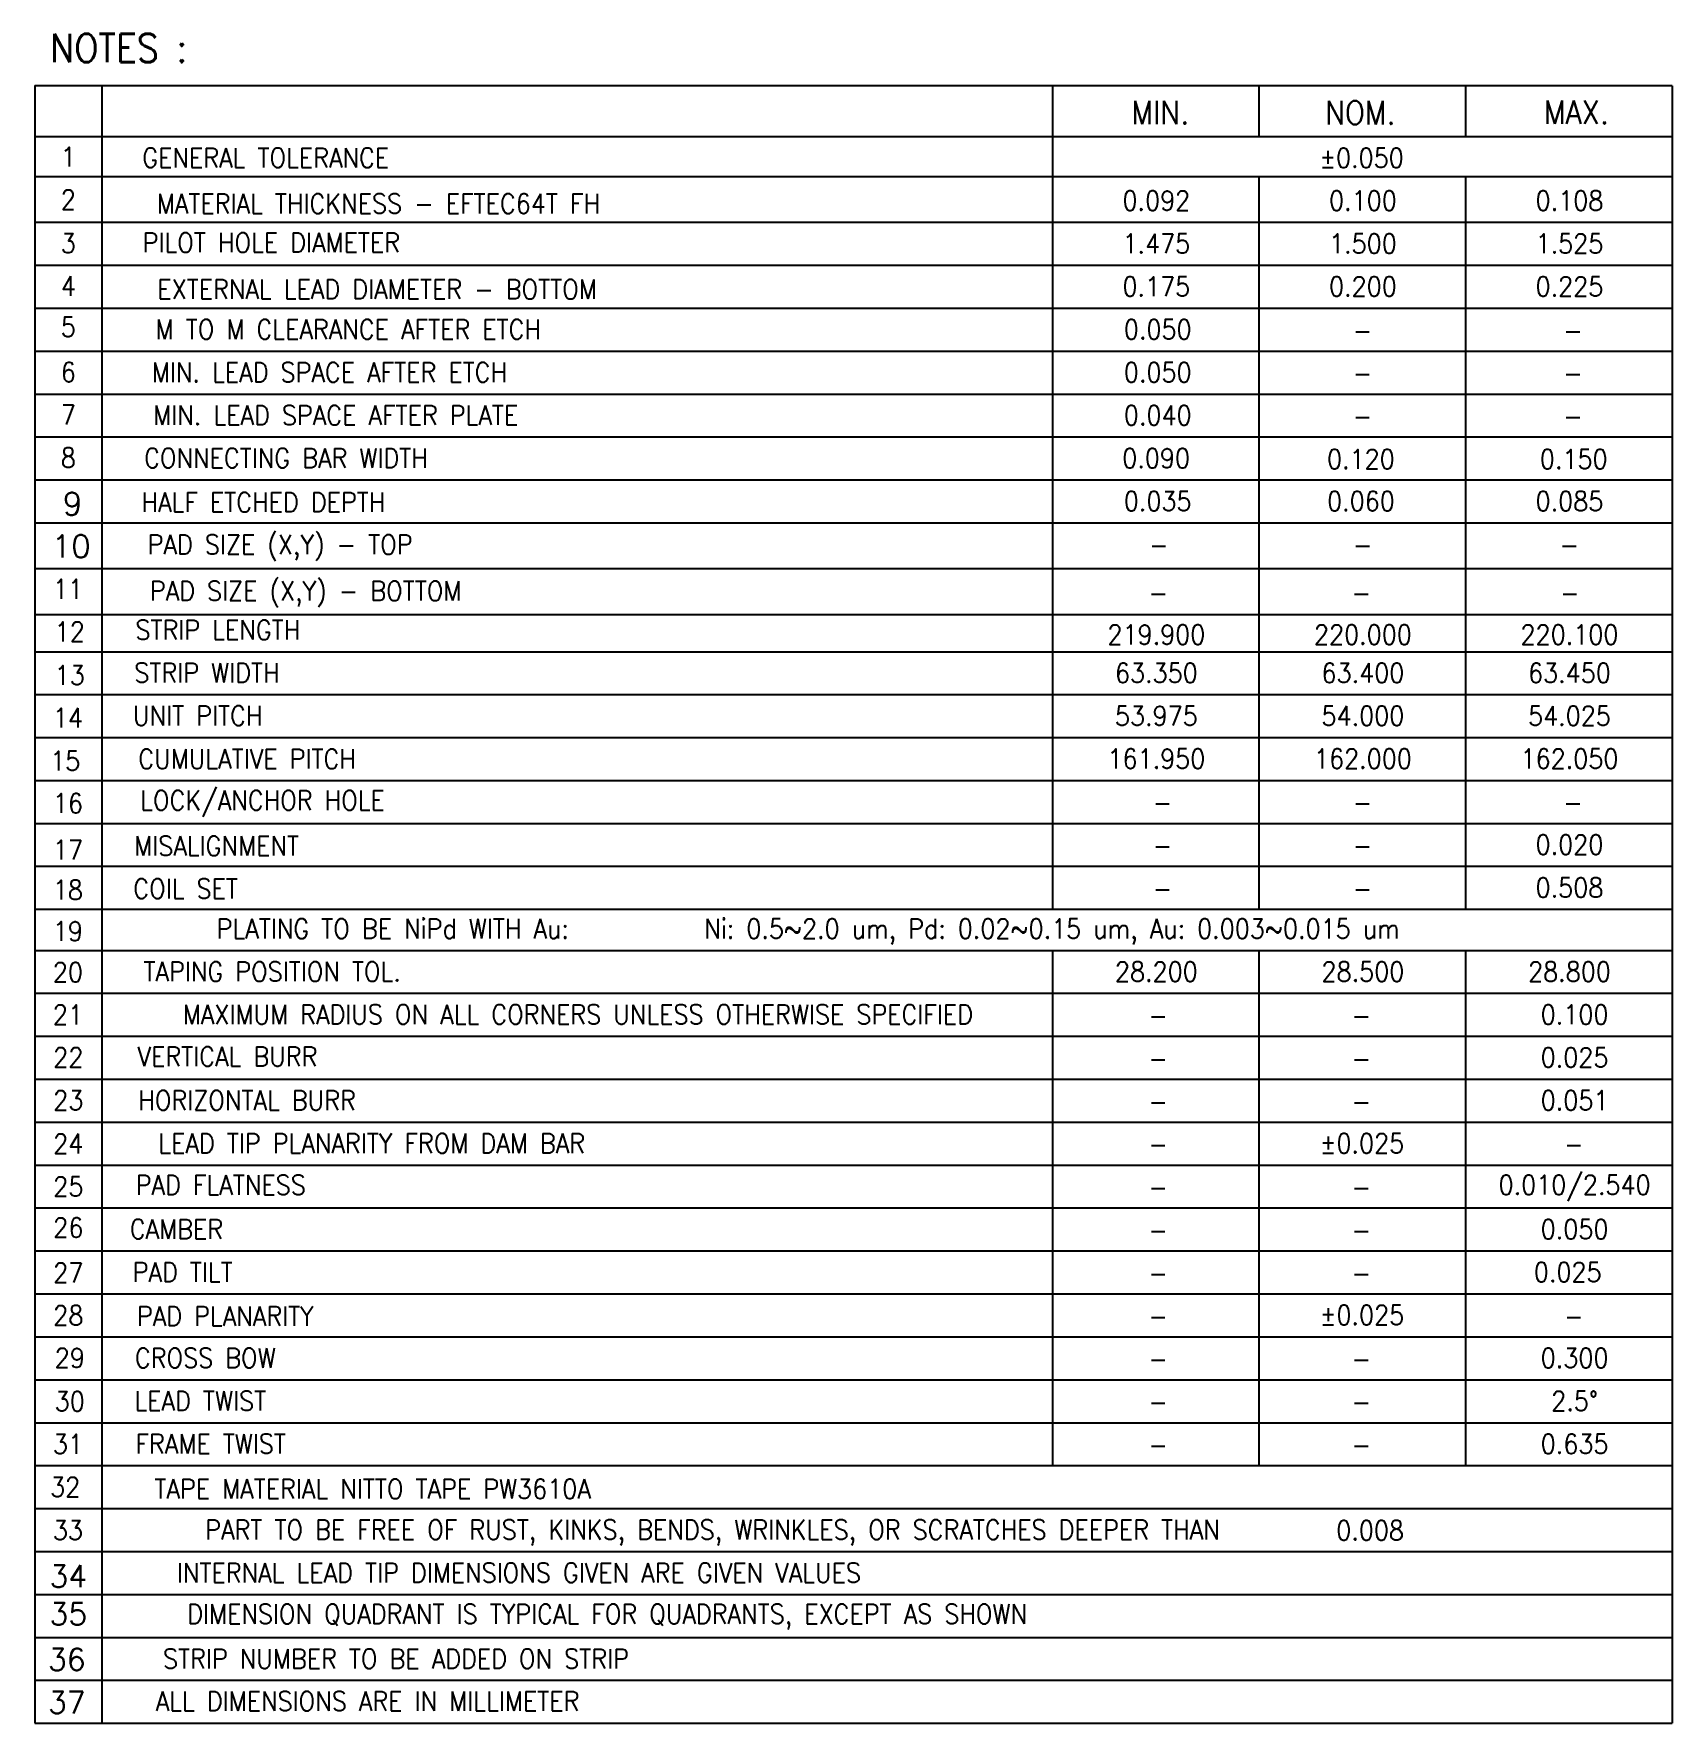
# Model space of a CAD drawing. Header units: millimetres. Extents: x 436.81 to 441.87, y 108.67 to 113.9.
import ezdxf
from ezdxf.enums import TextEntityAlignment as Align

# ---------------------------------------------------------------- set-up
doc = ezdxf.new("R2010")
doc.units = ezdxf.units.MM
doc.header["$LTSCALE"] = 0.5
doc.layers.add('NOTE', color=7, linetype='Continuous')
doc.layers.add('TB', color=7, linetype='Continuous')
doc.styles.add('ROMANS', font='romans.shx', dxfattribs={"bigfont": 'AllInOneBig.shx'})
doc.styles.add('SIMPLEX', font='simplex.shx', dxfattribs={"bigfont": 'AllInOneBig.shx'})

msp = doc.modelspace()

# ---------------------------------------------------------------- linework, layer by layer
at = {"layer": 'NOTE', "color": 7}
for p, q in [((436.8109, 113.7361), (436.8109, 112.3851)), ((436.8109, 112.3851), (436.8109, 108.677)), ((436.8109, 108.677), (441.8701, 108.677))]:
    msp.add_line(p, q, dxfattribs=at)
at = {"layer": 'NOTE', "color": 3}
for p, q in [((437.0191, 112.3851), (437.0191, 113.7361)), ((436.8109, 113.5788), (441.8701, 113.5788)), ((436.8109, 113.455), (441.8701, 113.455)), ((436.8109, 113.3136), (441.8701, 113.3136)), ((436.8109, 113.1809), (441.8701, 113.1809)), ((436.8109, 113.0483), (441.8701, 113.0483)), ((436.8109, 112.9157), (441.8701, 112.9157)), ((436.8109, 112.783), (441.8701, 112.783)), ((436.8109, 112.6504), (441.8701, 112.6504)), ((436.8109, 112.5178), (441.8701, 112.5178)), ((436.8109, 112.3851), (441.8701, 112.3851)), ((436.8109, 112.3851), (441.8701, 112.3851)), ((437.0191, 108.677), (437.0191, 112.3851)), ((436.8109, 112.2437), (441.8701, 112.2437)), ((436.8109, 112.1022), (441.8701, 112.1022)), ((436.8109, 111.9872), (441.8701, 111.9872)), ((436.8109, 111.8546), (441.8701, 111.8546)), ((436.8109, 111.722), (441.8701, 111.722)), ((436.8109, 111.5893), (441.8701, 111.5893)), ((436.8109, 111.4567), (441.8701, 111.4567)), ((436.8109, 111.3241), (441.8701, 111.3241)), ((436.8109, 111.1914), (441.8701, 111.1914)), ((436.8109, 111.0644), (441.8701, 111.0644)), ((436.8109, 110.9318), (441.8701, 110.9318)), ((436.8109, 110.7991), (441.8701, 110.7991)), ((436.8109, 110.6665), (441.8701, 110.6665)), ((436.8109, 110.5339), (441.8701, 110.5339)), ((436.8109, 110.4012), (441.8701, 110.4012)), ((436.8109, 110.2686), (441.8701, 110.2686)), ((436.8109, 110.136), (441.8701, 110.136)), ((436.8109, 110.0033), (441.8701, 110.0033)), ((436.8109, 109.8707), (441.8701, 109.8707)), ((436.8109, 109.7381), (441.8701, 109.7381)), ((436.8109, 109.6054), (441.8701, 109.6054)), ((436.8109, 109.4728), (441.8701, 109.4728)), ((436.8109, 109.4728), (441.8701, 109.4728)), ((436.8109, 109.3402), (441.8701, 109.3402)), ((436.8109, 109.2075), (441.8701, 109.2075)), ((436.8109, 109.0749), (441.8701, 109.0749)), ((436.8109, 108.9422), (441.8701, 108.9422)), ((436.8109, 108.8096), (441.8701, 108.8096))]:
    msp.add_line(p, q, dxfattribs=at)
at = {"layer": 'NOTE', "color": 7, "const_width": 0.00603}
for points in [[(436.8109, 113.7361), (441.8701, 113.7361)], [(439.9555, 112.3851), (439.9555, 113.7361)], [(440.5937, 113.5788), (440.5937, 113.7361)], [(441.2319, 113.5788), (441.2319, 113.7361)], [(441.8701, 112.3851), (441.8701, 113.7361)], [(440.5937, 112.3851), (440.5937, 113.455)], [(441.2319, 112.3851), (441.2319, 113.455)], [(439.9555, 111.1914), (439.9555, 112.3851)], [(440.5937, 111.1914), (440.5937, 112.3851)], [(441.2319, 111.1914), (441.2319, 112.3851)], [(441.8701, 108.677), (441.8701, 112.3851)], [(439.9555, 109.4728), (439.9555, 111.0644)], [(440.5937, 109.4728), (440.5937, 111.0644)], [(441.2319, 109.4728), (441.2319, 111.0644)]]:
    msp.add_lwpolyline(points, dxfattribs=at)

# ---------------------------------------------------------------- texts
at = {"layer": 'NOTE', "color": 7, "style": 'ROMANS', "width": 0.9}
for s, height, p in [('NOTES :', 0.08785, (437.0704, 113.852)), ('MIN.', 0.07235, (440.2887, 113.653)), ('NOM.', 0.07235, (440.9066, 113.6523)), ('MAX.', 0.07235, (441.5743, 113.6536))]:
    msp.add_text(s, height=height, dxfattribs=at).set_placement(p, align=Align.MIDDLE)
at = {"layer": 'NOTE', "color": 3, "style": 'ROMANS', "width": 0.9}
for s, height, p in [('1', 0.0603, (436.9146, 113.5159)), ('GENERAL TOLERANCE ', 0.060288, (437.5431, 113.5128)), ('%%P0.050', 0.06029, (440.9105, 113.5126)), ('2', 0.0603, (436.9146, 113.3833)), ('MATERIAL THICKNESS - EFTEC64T FH', 0.060288, (437.8725, 113.3714)), ('0.092', 0.06029, (440.2763, 113.3807)), ('0.100', 0.06029, (440.9145, 113.3807)), ('0.108', 0.06029, (441.5527, 113.3807)), ('3', 0.0603, (436.9146, 113.2491)), ('PILOT HOLE DIAMETER', 0.060288, (437.5418, 113.251)), ('1.475', 0.06029, (440.2763, 113.2481)), ('1.500', 0.06029, (440.9145, 113.2481)), ('1.525', 0.06029, (441.5527, 113.2481)), ('4', 0.0603, (436.9146, 113.117)), ('EXTERNAL LEAD DIAMETER - BOTTOM', 0.060288, (437.8685, 113.1069)), ('0.175', 0.06029, (440.2763, 113.1154)), ('0.200', 0.06029, (440.9145, 113.1154)), ('0.225', 0.06029, (441.5527, 113.1154)), ('5', 0.0603, (436.9146, 112.9904)), ('M TO M CLEARANCE AFTER ETCH', 0.060288, (437.7795, 112.983)), ('0.050', 0.06029, (440.2805, 112.9828)), ('-', 0.0603, (440.9133, 112.98)), ('-', 0.0603, (441.5633, 112.98)), ('6', 0.0603, (436.9146, 112.8508)), ('MIN. LEAD SPACE AFTER ETCH', 0.060288, (437.7213, 112.8503)), ('0.050', 0.06029, (440.2805, 112.8502)), ('-', 0.0603, (440.9133, 112.8473)), ('-', 0.0603, (441.5633, 112.8473)), ('7', 0.0603, (436.9146, 112.7191)), ('MIN. LEAD SPACE AFTER PLATE', 0.060288, (437.7407, 112.7177)), ('0.040', 0.06029, (440.2805, 112.7175)), ('-', 0.0603, (440.9133, 112.7147)), ('-', 0.0603, (441.5633, 112.7147)), ('8', 0.0603, (436.9146, 112.5865)), ('CONNECTING BAR WIDTH', 0.060288, (437.587, 112.5851)), ('0.090', 0.06029, (440.2756, 112.5849)), ('0.120', 0.06029, (440.9082, 112.5821)), ('0.150', 0.06029, (441.5658, 112.5821)), ('0.035', 0.06029, (440.2804, 112.4523)), ('0.060', 0.06029, (440.9084, 112.4523)), ('0.085', 0.06029, (441.5527, 112.4523)), ('HALF ETCHED DEPTH', 0.060288, (437.5172, 112.449)), ('PAD SIZE (X,Y) - TOP', 0.060288, (437.5688, 112.3139)), ('-', 0.0603, (440.2839, 112.3172)), ('-', 0.0603, (440.9137, 112.3172)), ('-', 0.0603, (441.5519, 112.3172)), ('11', 0.06029, (436.9134, 112.1808)), ('PAD SIZE (X,Y) - BOTTOM', 0.060288, (437.6476, 112.1708)), ('-', 0.0603, (440.2826, 112.1692)), ('-', 0.0603, (440.9096, 112.1692)), ('-', 0.0603, (441.5536, 112.1692)), ('12', 0.06029, (436.919, 112.0488)), ('STRIP LENGTH', 0.060288, (437.3764, 112.0545)), ('219.900', 0.06029, (440.2763, 112.04)), ('220.000', 0.06029, (440.9145, 112.04)), ('220.100', 0.06029, (441.5527, 112.04)), ('13', 0.06029, (436.919, 111.9148)), ('STRIP WIDTH', 0.060288, (437.3428, 111.9219)), ('63.350', 0.06029, (440.2763, 111.9217)), ('63.400', 0.06029, (440.9145, 111.9217)), ('63.450', 0.06029, (441.5527, 111.9217)), ('14', 0.06029, (436.9134, 111.7829)), ('UNIT PITCH', 0.06029, (437.3143, 111.7893)), ('53.975', 0.06029, (440.2763, 111.7891)), ('54.000', 0.06029, (440.9145, 111.7891)), ('54.025', 0.06029, (441.5527, 111.7891)), ('15', 0.06029, (436.905, 111.6501)), ('CUMULATIVE PITCH', 0.060288, (437.4668, 111.6561)), ('161.950', 0.06029, (440.2763, 111.6565)), ('162.000', 0.06029, (440.9145, 111.6565)), ('162.050', 0.06029, (441.5527, 111.6565)), ('16', 0.06029, (436.9134, 111.5191)), ('LOCK/ANCHOR HOLE', 0.060288, (437.5146, 111.5234)), ('-', 0.0603, (440.2951, 111.521)), ('-', 0.0603, (440.9133, 111.521)), ('-', 0.0603, (441.5633, 111.521)), ('17', 0.06029, (436.9134, 111.3752)), ('MISALIGNMENT', 0.060288, (437.3725, 111.3872)), ('0.020', 0.06029, (441.5527, 111.3912)), ('-', 0.0603, (440.2951, 111.3884)), ('-', 0.0603, (440.9133, 111.3884)), ('18', 0.06029, (436.9134, 111.2514)), ('COIL SET', 0.06029, (437.2769, 111.2548)), ('0.508', 0.06029, (441.5527, 111.2586)), ('-', 0.0603, (440.2951, 111.2557)), ('-', 0.0603, (440.9133, 111.2557)), ('19', 0.06029, (436.9134, 111.1236)), ('PLATING TO BE NiPd WITH Au:        Ni: 0.5~2.0 um, Pd: 0.02~0.15 um, Au: 0.003~0.015 um', 0.060288, (439.2003, 111.1237)), ('20', 0.06029, (436.9134, 110.9969)), ('TAPING POSITION TOL.', 0.060288, (437.5443, 110.9991)), ('28.200', 0.06029, (440.2763, 110.9989)), ('28.500', 0.06029, (440.9145, 110.9989)), ('28.800', 0.06029, (441.5527, 110.9989)), ('21', 0.06029, (436.9134, 110.8658)), ('MAXIMUM RADIUS ON ALL CORNERS UNLESS OTHERWISE SPECIFIED', 0.060288, (438.4888, 110.8664)), ('0.100', 0.06029, (441.5685, 110.8663)), ('-', 0.0603, (440.2818, 110.8634)), ('-', 0.0603, (440.9094, 110.8634)), ('22', 0.06029, (436.9146, 110.7338)), ('VERTICAL BURR', 0.060288, (437.4061, 110.7366)), ('0.025', 0.06029, (441.5685, 110.7336)), ('-', 0.0603, (440.2818, 110.7308)), ('-', 0.0603, (440.9094, 110.7308)), ('23', 0.06029, (436.9146, 110.6012)), ('HORIZONTAL BURR', 0.060288, (437.4668, 110.6012)), ('0.051', 0.06029, (441.5685, 110.601)), ('-', 0.0603, (440.2818, 110.5982)), ('-', 0.0603, (440.9094, 110.5982)), ('24', 0.06029, (436.9146, 110.4671)), ('LEAD TIP PLANARITY FROM DAM BAR', 0.060288, (437.8518, 110.4685)), ('%%P0.025', 0.06029, (440.9118, 110.4684)), ('-', 0.0603, (440.2818, 110.4655)), ('-', 0.0603, (441.5661, 110.4655)), ('25', 0.06029, (436.9146, 110.3349)), ('PAD FLATNESS', 0.060288, (437.3854, 110.3399)), ('0.010/2.540', 0.060288, (441.5685, 110.3357)), ('-', 0.0603, (440.2818, 110.3329)), ('-', 0.0603, (440.9094, 110.3329)), ('26', 0.06029, (436.9146, 110.2083)), ('CAMBER', 0.06029, (437.2485, 110.2033)), ('-', 0.0603, (440.2818, 110.2003)), ('-', 0.0603, (440.9094, 110.2003)), ('0.050', 0.06029, (441.5685, 110.2031)), ('27', 0.06029, (436.9146, 110.0687)), ('PAD TILT', 0.06029, (437.2679, 110.0706)), ('0.025', 0.06029, (441.5473, 110.0705)), ('-', 0.0603, (440.2818, 110.0676)), ('-', 0.0603, (440.9094, 110.0676)), ('28', 0.06029, (436.9146, 109.937)), ('PAD PLANARITY', 0.060288, (437.3996, 109.9346)), ('-', 0.0603, (440.2818, 109.935)), ('%%P0.025', 0.06029, (440.9118, 109.9378)), ('-', 0.0603, (441.5661, 109.935)), ('29', 0.06029, (436.919, 109.8055)), ('CROSS BOW', 0.06029, (437.3377, 109.8054)), ('0.300', 0.06029, (441.5685, 109.8052)), ('-', 0.0603, (440.2818, 109.8024)), ('-', 0.0603, (440.9094, 109.8024)), ('30', 0.06029, (436.919, 109.6714)), ('LEAD TWIST', 0.06029, (437.3222, 109.6727)), ('-', 0.0603, (440.2818, 109.6697)), ('-', 0.0603, (440.9094, 109.6697)), ('2.5%%d', 0.06029, (441.5685, 109.6726)), ('31', 0.06029, (436.9134, 109.5395)), ('FRAME TWIST', 0.060288, (437.3544, 109.5401)), ('0.635', 0.06029, (441.5685, 109.5399)), ('-', 0.0603, (440.2818, 109.5371)), ('-', 0.0603, (440.9094, 109.5371)), ('32', 0.06029, (436.905, 109.4067)), ('TAPE MATERIAL NITTO TAPE PW3610A', 0.060288, (437.8547, 109.401)), ('33', 0.06029, (436.9134, 109.2734)), ('PART TO BE FREE OF RUST, KINKS, BENDS, WRINKLES, OR SCRATCHES DEEPER THAN', 0.060288, (438.9046, 109.2655)), ('0.008', 0.06029, (440.9367, 109.2727)), ('INTERNAL LEAD TIP DIMENSIONS GIVEN ARE GIVEN VALUES', 0.060288, (438.3066, 109.1416)), ('DIMENSION QUADRANT IS TYPICAL FOR QUADRANTS, EXCEPT AS SHOWN', 0.060288, (438.5792, 109.0054)), ('STRIP NUMBER TO BE ADDED ON STRIP', 0.060288, (437.9267, 108.8759))]:
    msp.add_text(s, height=height, dxfattribs=at).set_placement(p, align=Align.MIDDLE)
at = {"layer": 'NOTE', "color": 3, "style": 'SIMPLEX'}
for s, height, p in [('9', 0.0701, (436.8974, 112.4091)), ('10', 0.07007, (436.8632, 112.2777)), ('34', 0.06776, (436.8566, 109.0971)), ('35', 0.06776, (436.8566, 108.9809)), ('36', 0.06776, (436.8518, 108.84)), ('37', 0.06776, (436.8518, 108.7074))]:
    msp.add_text(s, height=height, dxfattribs=at).set_placement(p)
at = {"layer": 'TB', "color": 3, "style": 'ROMANS', "width": 0.9}
msp.add_text('ALL DIMENSIONS ARE IN MILLIMETER', height=0.060288, dxfattribs=at).set_placement((437.8389, 108.7451), align=Align.MIDDLE)

doc.saveas('drawing.dxf')
